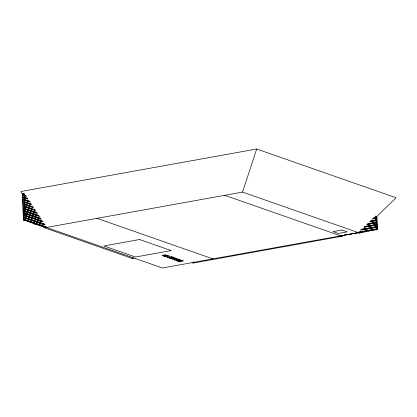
<?xml version="1.0" encoding="UTF-8"?>
<svg xmlns="http://www.w3.org/2000/svg" width="417" height="417" viewBox="0 0 417 417"><rect width="100%" height="100%" fill="white"/><g stroke="black" fill="none" stroke-linecap="round" stroke-linejoin="round"><path stroke-width="0.63" d="M242.527 192.101L256.674 149.01L396.15 197.773L376.869 216.413L376.311 229.428L359.657 233.051L242.527 192.101L44.494 227.807L43.785 226.728M359.657 233.051L360.59 232.154M176.996 260.849L180.452 259.77L179.753 259.525L174.572 260L177.079 260.411L176.355 260.625L177.694 261.094L180.217 261.136L178.638 261.423L179.274 261.647L183.589 260.865C181.364 259.478 179.148 261.25 176.912 260.818M256.674 149.01L20.85 191.528L22.263 193.691M22.758 195.172L22.263 195.26L22.19 193.582L24.17 193.222L24.243 194.901L25.447 195.323M24.243 194.901L23.748 194.989L25.557 195.625M22.784 195.729L22.289 195.818L22.367 197.496L22.862 197.408M26.678 196.303L23.774 195.552L25.583 196.183M27.36 198.195L23.852 197.231L27.465 198.492M22.888 197.966L22.393 198.059L22.466 199.738L22.961 199.644M23.878 197.788L27.986 198.961M29.268 201.062L23.951 199.467L28.773 201.15M22.987 200.207L22.492 200.296L22.57 201.974L23.065 201.885M30.498 202.042L23.977 200.03L29.398 201.922M31.176 203.934L24.056 201.708L30.681 204.022M23.091 202.443L22.596 202.532L22.669 204.21L23.164 204.121M31.801 204.705L24.082 202.266L30.707 204.58M33.084 206.801L24.155 203.944L32.589 206.895M23.19 204.684L22.695 204.773L22.773 206.451L23.269 206.363M24.181 204.502L33.714 207.572M34.992 209.673L24.259 206.18L35.101 209.975M23.295 206.921L22.799 207.009L22.872 208.688L23.368 208.599M35.622 210.444L24.285 206.743L34.522 210.324M36.904 212.545L24.358 208.422L37.009 212.842M23.394 209.157L22.899 209.245L22.977 210.924L23.472 210.835M37.53 213.311L24.384 208.98L36.435 213.191M38.812 215.412L24.462 210.658L38.317 215.5M23.498 211.398L23.003 211.487L23.076 213.165L23.571 213.077M24.488 211.216L40.042 216.392M40.72 218.284L24.561 212.894L40.225 218.372M23.597 213.634L23.102 213.723L23.18 215.401L23.675 215.313M41.346 219.055L24.587 213.457L40.85 219.144M42.628 221.151L24.666 215.136L42.133 221.245M23.701 215.87L23.206 215.959L23.279 217.643L23.774 217.549M24.692 215.693L43.259 221.922M44.536 224.023L24.765 217.372L44.04 224.111M23.8 218.112L23.305 218.2L23.383 219.879L44.468 227.249M45.166 224.794L24.791 217.929L43.467 224.461M23.383 219.879L23.878 219.79M46.449 226.895L24.869 219.613L45.953 226.984M22.685 193.493L23.905 220.348L24.895 220.171L34.116 223.371M25.771 220.478L23.905 220.348M33.949 222.6L34.006 223.882L34.997 223.7L44.358 226.952M35.872 224.007L34.006 223.882M44.051 226.134L44.108 227.411L45.979 227.541M44.494 227.807L132.34 258.524L134.321 258.165M373.231 218.138L376.066 217.783L373.523 218.242M374.106 218.445L376.019 218.101M371.98 218.925L376.092 218.341M372.913 218.915L375.456 218.456M370.786 220.838L376.17 220.02L371.078 220.937M371.026 221.255L374.847 220.567M369.535 221.625L376.197 220.577L370.468 221.615M367.705 223.648L376.27 222.256L367.997 223.752M368.581 223.955L375.587 222.694M366.454 224.435L376.296 222.819L367.387 224.424M368.873 224.059L370.786 223.71M364.625 226.457L376.374 224.497L364.917 226.561M365.501 226.765L371.865 225.618M364.01 227.135L376.4 225.055L364.307 227.234M361.544 229.272L376.473 226.733L362.472 229.261M362.42 229.579L370.056 228.203M373.877 227.51L375.149 227.281M360.293 230.059L376.499 227.291L361.862 229.934M366.533 228.99L367.804 228.761M359.1 231.967L376.577 228.969L358.756 232.186M342.79 235.376L358.703 232.504M359.975 232.274L366.976 231.013M368.253 230.783L375.253 229.522M358.484 232.644L162.432 267.99L46.469 227.453M343.082 235.475L358.359 232.722M360.267 232.378L362.18 232.034M367.909 231.002L376.181 229.506M340.955 235.959L343.024 235.897L341.539 236.163M377.187 229.736L375.118 229.798L377.187 229.736L376.577 216.308L376.869 216.413L376.947 218.091L376.655 217.987M192.133 262.637L193.306 263.044L341.836 236.267L224.706 195.318M376.681 218.544L376.973 218.649L377.046 220.327L376.754 220.223M376.78 220.786L377.072 220.885L377.15 222.563L376.859 222.464M376.885 223.022L377.177 223.126L377.249 224.805L376.958 224.7M376.984 225.258L377.276 225.362L377.354 227.041L377.062 226.937M377.088 227.5L377.38 227.599L377.453 229.277L377.161 229.178M96.973 218.346L212.931 258.889M25.682 198.419L27.491 199.055M24.785 204.716L32.615 207.452M24.572 209.021L33.006 211.966M25.281 211.471L34.314 214.63M35.518 215.047L37.327 215.683M25.088 211.429L38.943 216.272M25.984 213.916L33.813 216.658M35.018 217.075L38.63 218.341M25.484 215.943L33.313 218.68M35.122 219.316L40.543 221.208M27.699 216.746L34.33 219.066M36.133 219.696L41.559 221.589M25.583 218.185L34.017 221.13M35.826 221.761L42.451 224.08M44.108 227.411L44.989 227.718M376.603 229.532L375.993 216.105L375.701 216.001L375.774 217.679M375.8 218.237L375.879 219.915M375.905 220.478L375.978 222.157M376.004 222.714L376.082 224.393M376.108 224.951L376.181 226.629M376.207 227.192L376.285 228.87M374.565 217.648L374.622 218.93M193.248 261.767L193.306 263.044M132.283 257.242L132.34 258.524M45.041 225.957L45.099 227.234M35.32 211.862L35.382 213.139M35.523 216.334L35.586 217.617M34.647 216.027L34.705 217.309M34.851 220.504L34.908 221.781M33.511 213.009L33.569 214.291M33.626 215.568L33.688 216.845M24.697 196.819L24.754 198.096M24.811 199.373L24.869 200.655M25.015 203.85L25.072 205.133M25.51 214.724L25.567 216.001M25.625 217.278L25.682 218.56M24.269 195.464L24.348 197.142M24.374 197.7L24.447 199.378M24.473 199.936L24.551 201.614M24.577 202.177L24.65 203.856M24.676 204.413L24.754 206.092M24.78 206.655L24.853 208.333M24.879 208.891L24.957 210.569M24.984 211.127L25.056 212.806M25.083 213.368L25.161 215.047M25.187 215.605L25.26 217.283M25.286 217.841L25.364 219.519M23.675 193.311L24.895 220.171M174.165 258.06C173.649 258.806 169.604 258.483 171.663 258.154L172.966 258.186L171.851 257.795L169.724 258.175L171.45 258.785L174.749 258.431A2.304 0.532 -2.6 0 0 175.265 258.092C174.671 257.268 169.886 257.185 174.165 258.06M162.276 255.355L163.568 256.153L167.889 255.376L165.268 254.808L162.276 255.355M169.224 255.991L169.474 256.236L165.95 256.591L166.487 256.778L165.737 256.914L164.048 256.325L168.906 255.725L169.224 255.991M180.676 260.703L180.994 260.995L182.161 260.787L180.676 260.703M163.735 255.277L163.469 255.355A1.251 0.292 -2.6 0 0 163.276 255.59L166.44 255.298L163.735 255.277M178.883 259.874L177.199 260.036L178.883 259.874M139.554 239.53L103.911 245.957L135.535 257.018L171.184 250.591L139.554 239.53M168.093 257.299L167.269 257.451L168.994 258.05L173.316 257.273L171.585 256.669L170.762 256.82L171.851 257.2L169.271 257.133L170.272 257.482L169.182 257.68L168.093 257.299M176.448 258.368L172.132 259.15L176.74 259.166L173.733 259.708L174.322 259.911L178.638 259.134L174.561 259.02L177.037 258.576L176.448 258.368M341.982 230.022L333.068 231.628L338.338 233.468L347.252 231.862L341.982 230.022M359.522 232.613L358.036 232.879L360.106 232.816L359.522 232.613"/></g></svg>
